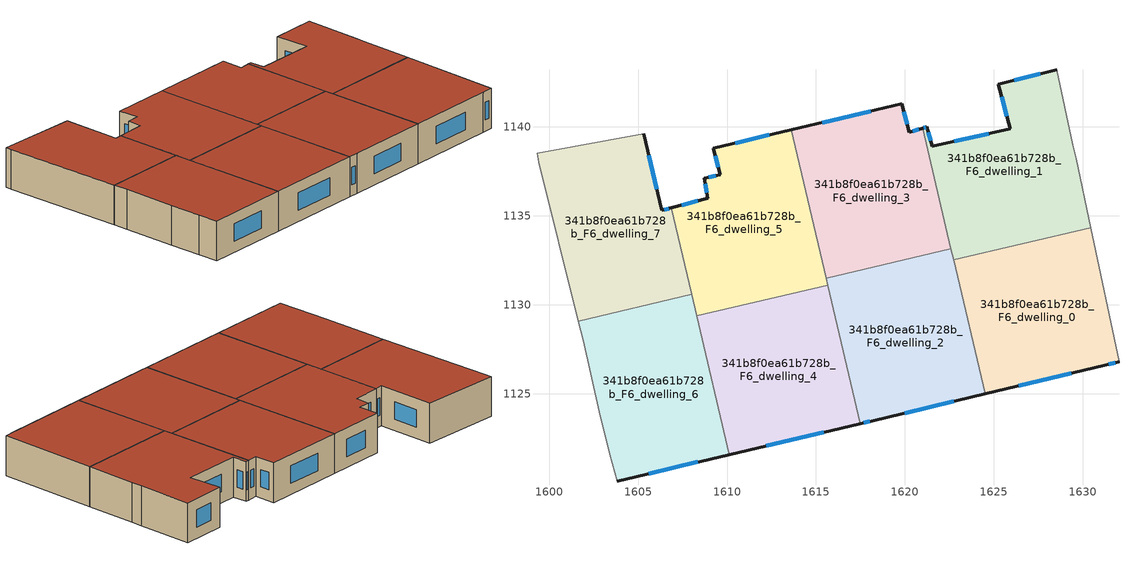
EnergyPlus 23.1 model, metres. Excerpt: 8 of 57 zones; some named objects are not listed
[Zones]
341b8f0ea61b728b_F6_dwelling_0
 floor to 341b8f0ea61b728b_F5_dwelling_0 (EU_floor_Construction): 1630.45,1134.35 1632.04,1126.79 1631.23,1126.59 1624.51,1124.99 1622.74,1132.53 z18
 wall outside (EU_wall_Construction): 1624.51,1124.99 1631.23,1126.59 1632.04,1126.79 z18:21
 wall to 341b8f0ea61b728b_F6_dwelling_1 (EU_wall_Construction): 1630.45,1134.35 1622.74,1132.53 z18:21
 wall adiabatic (EU_wall_Construction): 1632.04,1126.79 1630.45,1134.35 z18:21
 wall to 341b8f0ea61b728b_F6_dwelling_2 (EU_wall_Construction): 1622.74,1132.53 1624.51,1124.99 z18:21
 window (EU_Window_Construction): 1626.4,1125.44 1629.35,1126.15 / 1631.46,1126.65 1631.81,1126.74 z18.84:20.16
 roof outside (EU_roof_Construction): 1631.23,1126.59 1632.04,1126.79 1630.45,1134.35 1622.74,1132.53 1624.51,1124.99 z21
341b8f0ea61b728b_F6_dwelling_1
 floor to 341b8f0ea61b728b_F5_dwelling_1 (EU_floor_Construction): 1628.54,1143.21 1629.44,1139 1629.64,1138.2 1630.45,1134.35 1622.74,1132.53 1620.99,1139.93 1621.23,1140.01 1621.53,1138.91 1625.94,1139.91 1625.23,1142.41 z18
 wall outside (EU_wall_Construction): 1628.54,1143.21 1625.23,1142.41 1625.94,1139.91 1621.53,1138.91 1621.23,1140.01 1620.99,1139.93 z18:21
 wall adiabatic (EU_wall_Construction): 1630.45,1134.35 1629.64,1138.2 1629.44,1139 1628.54,1143.21 z18:21
 wall to 341b8f0ea61b728b_F6_dwelling_3 (EU_wall_Construction): 1620.99,1139.93 1622.59,1133.15 z18:21
 wall to 341b8f0ea61b728b_F6_dwelling_2 (EU_wall_Construction): 1622.59,1133.15 1622.74,1132.53 z18:21
 window (EU_Window_Construction): 1621.16,1139.99 1621.06,1139.95 / 1621.45,1139.21 1621.32,1139.7 / 1624.7,1139.62 1622.77,1139.19 / 1625.43,1141.71 1625.74,1140.61 / 1627.61,1142.98 1626.16,1142.63 z18.84:20.16
 roof outside (EU_roof_Construction): 1630.45,1134.35 1629.64,1138.2 1629.44,1139 1628.54,1143.21 1625.23,1142.41 1625.94,1139.91 1621.53,1138.91 1621.23,1140.01 1620.99,1139.93 1622.74,1132.53 z21
341b8f0ea61b728b_F6_dwelling_2
 floor to 341b8f0ea61b728b_F5_dwelling_2 (EU_floor_Construction): 1622.59,1133.15 1624.51,1124.99 1618.22,1123.5 1617.49,1123.32 1615.57,1131.5 z18
 wall outside (EU_wall_Construction): 1617.49,1123.32 1618.22,1123.5 1624.51,1124.99 z18:21
 wall to 341b8f0ea61b728b_F6_dwelling_3 (EU_wall_Construction): 1622.59,1133.15 1615.57,1131.5 z18:21
 wall to 341b8f0ea61b728b_F6_dwelling_4 (EU_wall_Construction): 1615.66,1131.11 1617.49,1123.32 z18:21
 wall to 341b8f0ea61b728b_F6_dwelling_5 (EU_wall_Construction): 1615.57,1131.5 1615.66,1131.11 z18:21
 window (EU_Window_Construction): 1617.7,1123.37 1618.02,1123.45 / 1619.99,1123.91 1622.75,1124.57 z18.84:20.16
 roof outside (EU_roof_Construction): 1624.51,1124.99 1622.59,1133.15 1615.57,1131.5 1617.49,1123.32 1618.22,1123.5 z21
341b8f0ea61b728b_F6_dwelling_3
 floor to 341b8f0ea61b728b_F5_dwelling_3 (EU_floor_Construction): 1620.99,1139.93 1622.59,1133.15 1615.57,1131.5 1613.6,1139.84 1619.83,1141.31 1620.23,1139.71 z18
 wall outside (EU_wall_Construction): 1620.99,1139.93 1620.23,1139.71 1619.83,1141.31 1613.6,1139.84 z18:21
 wall to 341b8f0ea61b728b_F6_dwelling_5 (EU_wall_Construction): 1613.6,1139.84 1615.57,1131.5 z18:21
 window (EU_Window_Construction): 1618.08,1140.9 1615.35,1140.25 / 1620.12,1140.15 1619.94,1140.86 / 1620.78,1139.87 1620.44,1139.77 z18.84:20.16
 roof outside (EU_roof_Construction): 1622.59,1133.15 1620.99,1139.93 1620.23,1139.71 1619.83,1141.31 1613.6,1139.84 1615.57,1131.5 z21
341b8f0ea61b728b_F6_dwelling_4
 floor to 341b8f0ea61b728b_F5_dwelling_4 (EU_floor_Construction): 1615.66,1131.12 1617.49,1123.32 1610.14,1121.59 1608.3,1129.38 z18
 wall outside (EU_wall_Construction): 1610.14,1121.59 1617.49,1123.32 z18:21
 wall to 341b8f0ea61b728b_F6_dwelling_5 (EU_wall_Construction): 1615.66,1131.12 1608.3,1129.38 z18:21
 wall to 341b8f0ea61b728b_F6_dwelling_6 (EU_wall_Construction): 1608.3,1129.38 1610.14,1121.59 z18:21
 window (EU_Window_Construction): 1612.2,1122.07 1615.43,1122.84 z18.84:20.16
 roof outside (EU_roof_Construction): 1617.49,1123.32 1615.66,1131.12 1608.3,1129.38 1610.14,1121.59 z21
341b8f0ea61b728b_F6_dwelling_5
 floor to 341b8f0ea61b728b_F5_dwelling_5 (EU_floor_Construction): 1613.6,1139.84 1615.66,1131.12 1608.3,1129.38 1606.86,1135.45 1608.92,1136.01 1608.72,1137.11 1609.62,1137.31 1609.22,1138.81 z18
 wall outside (EU_wall_Construction): 1613.6,1139.84 1609.22,1138.81 1609.62,1137.31 1608.72,1137.11 1608.92,1136.01 1606.86,1135.45 z18:21
 wall to 341b8f0ea61b728b_F6_dwelling_7 (EU_wall_Construction): 1606.86,1135.45 1608.01,1130.59 z18:21
 wall to 341b8f0ea61b728b_F6_dwelling_6 (EU_wall_Construction): 1608.01,1130.59 1608.3,1129.38 z18:21
 window (EU_Window_Construction): 1612.37,1139.55 1610.45,1139.1 / 1608.34,1135.85 1607.44,1135.61 / 1608.78,1136.8 1608.87,1136.31 / 1609.37,1137.25 1608.97,1137.16 / 1609.34,1138.39 1609.51,1137.73 z18.84:20.16
 roof outside (EU_roof_Construction): 1615.66,1131.12 1613.6,1139.84 1609.22,1138.81 1609.62,1137.31 1608.72,1137.11 1608.92,1136.01 1606.86,1135.45 1608.3,1129.38 z21
341b8f0ea61b728b_F6_dwelling_6
 floor to 341b8f0ea61b728b_F5_dwelling_6 (EU_floor_Construction): 1608.01,1130.59 1610.14,1121.59 1603.81,1120.1 1603.41,1121.6 1602.81,1124 1601.92,1128 1601.64,1129.09 z18
 wall outside (EU_wall_Construction): 1603.81,1120.1 1610.14,1121.59 z18:21
 wall adiabatic (EU_wall_Construction): 1601.64,1129.09 1601.92,1128 1602.81,1124 1603.41,1121.6 1603.81,1120.1 z18:21
 wall to 341b8f0ea61b728b_F6_dwelling_7 (EU_wall_Construction): 1608.01,1130.59 1601.64,1129.09 z18:21
 window (EU_Window_Construction): 1605.59,1120.51 1608.36,1121.17 z18.84:20.16
 roof outside (EU_roof_Construction): 1610.14,1121.59 1608.01,1130.59 1601.64,1129.09 1601.92,1128 1602.81,1124 1603.41,1121.6 1603.81,1120.1 z21
341b8f0ea61b728b_F6_dwelling_7
 floor to 341b8f0ea61b728b_F5_dwelling_7 (EU_floor_Construction): 1605.32,1139.61 1606.32,1135.31 1606.86,1135.45 1608.01,1130.59 1601.64,1129.09 1599.42,1138.01 1599.32,1138.51 z18
 wall outside (EU_wall_Construction): 1606.86,1135.45 1606.32,1135.31 1605.32,1139.61 z18:21
 wall adiabatic (EU_wall_Construction): 1605.32,1139.61 1599.32,1138.51 1599.42,1138.01 1601.64,1129.09 z18:21
 window (EU_Window_Construction): 1606.04,1136.51 1605.6,1138.41 / 1606.71,1135.41 1606.47,1135.35 z18.84:20.16
 roof outside (EU_roof_Construction): 1608.01,1130.59 1606.86,1135.45 1606.32,1135.31 1605.32,1139.61 1599.32,1138.51 1599.42,1138.01 1601.64,1129.09 z21
[Building]
EU S2 Campaign: North Axis=0; Terrain=City; Solar Distribution=FullExterior
[Site:Location]
Lyon-Bron: Latitude=45.75; Longitude=5; Time Zone=1; Elevation=198
[SizingPeriod:WeatherFileDays]
AnnualSizingPeriod: Begin Month=1; Begin Day of Month=1; End Month=12; End Day of Month=31; Day of Week for Start Day=Monday; Use Weather File Daylight Saving Period=No; Use Weather File Rain and Snow Indicators=No
[MATERIAL]
EU_InternalMass_Material: Roughness=MediumRough; Thickness=0.1; Conductivity=1; Density=1800; Specific Heat=900; Thermal Absorptance=0.9; Solar Absorptance=0.7; Visible Absorptance=0.7
[MATERIAL:NOMASS] Roughness=MediumRough; Thermal Absorptance=0.9; Solar Absorptance=0.7; Visible Absorptance=0.7
Name | Thermal Resistance
EU_wall_NoMass | 0.776494
EU_roof_NoMass | 0.486893
EU_floor_NoMass | 0.421597
[WINDOWMATERIAL:SIMPLEGLAZINGSYSTEM]
EU_Window_SimpleGlazing: UFactor=4.24961; Solar Heat Gain Coefficient=0.83; Visible Transmittance=0.83
[CONSTRUCTION]
EU_wall_Construction: EU_wall_NoMass
EU_roof_Construction: EU_roof_NoMass
EU_floor_Construction: EU_floor_NoMass
EU_Window_Construction: EU_Window_SimpleGlazing
EU_InternalMass_Construction: EU_InternalMass_Material
[ZONE] Type=1; Multiplier=1; Ceiling Height=autocalculate; Floor Area=autocalculate; Part of Total Floor Area=Yes
Name | Volume
341b8f0ea61b728b_F6_dwelling_0 | 181.633
341b8f0ea61b728b_F6_dwelling_1; 341b8f0ea61b728b_F6_dwelling_5; 341b8f0ea61b728b_F6_dwelling_7 | 181.619
341b8f0ea61b728b_F6_dwelling_2 | 181.617
341b8f0ea61b728b_F6_dwelling_3 | 181.616
341b8f0ea61b728b_F6_dwelling_4 | 181.629
341b8f0ea61b728b_F6_dwelling_6 | 181.606
[INTERNALMASS] Construction=EU_InternalMass_Construction
Name | Zone or ZoneList | Surface Area
341b8f0ea61b728b_F6_dwelling_0_EU_InternalMass | 341b8f0ea61b728b_F6_dwelling_0 | 60.5428
341b8f0ea61b728b_F6_dwelling_1_EU_InternalMass | 341b8f0ea61b728b_F6_dwelling_1 | 60.5404
341b8f0ea61b728b_F6_dwelling_2_EU_InternalMass | 341b8f0ea61b728b_F6_dwelling_2 | 60.5387
341b8f0ea61b728b_F6_dwelling_3_EU_InternalMass | 341b8f0ea61b728b_F6_dwelling_3 | 60.5369
341b8f0ea61b728b_F6_dwelling_4_EU_InternalMass | 341b8f0ea61b728b_F6_dwelling_4 | 60.5429
341b8f0ea61b728b_F6_dwelling_5_EU_InternalMass | 341b8f0ea61b728b_F6_dwelling_5 | 60.5401
341b8f0ea61b728b_F6_dwelling_6_EU_InternalMass | 341b8f0ea61b728b_F6_dwelling_6 | 60.5357
341b8f0ea61b728b_F6_dwelling_7_EU_InternalMass | 341b8f0ea61b728b_F6_dwelling_7 | 60.5386
[OTHEREQUIPMENT] Fuel Type=Electricity; Design Level Calculation Method=Watts/Area; Power per Zone Floor Area=1; Fraction Latent=0; Fraction Radiant=0; Fraction Lost=0; Carbon Dioxide Generation Rate=0; EndUse Subcategory=EU_Step8_InternalGains
Name | Zone or ZoneList or Space or SpaceList | Schedule
EU_Step8_InternalGain_341b8f0ea61b728b_F6_dwelling_0_f000 | 341b8f0ea61b728b_F6_dwelling_0 | EU_Step8_GainSchedule_341b8f0ea61b728b_F6_dwelling_0_f000
EU_Step8_InternalGain_341b8f0ea61b728b_F6_dwelling_1_f000 | 341b8f0ea61b728b_F6_dwelling_1 | EU_Step8_GainSchedule_341b8f0ea61b728b_F6_dwelling_1_f000
EU_Step8_InternalGain_341b8f0ea61b728b_F6_dwelling_2_f000 | 341b8f0ea61b728b_F6_dwelling_2 | EU_Step8_GainSchedule_341b8f0ea61b728b_F6_dwelling_2_f000
EU_Step8_InternalGain_341b8f0ea61b728b_F6_dwelling_3_f000 | 341b8f0ea61b728b_F6_dwelling_3 | EU_Step8_GainSchedule_341b8f0ea61b728b_F6_dwelling_3_f000
EU_Step8_InternalGain_341b8f0ea61b728b_F6_dwelling_4_f000 | 341b8f0ea61b728b_F6_dwelling_4 | EU_Step8_GainSchedule_341b8f0ea61b728b_F6_dwelling_4_f000
EU_Step8_InternalGain_341b8f0ea61b728b_F6_dwelling_5_f000 | 341b8f0ea61b728b_F6_dwelling_5 | EU_Step8_GainSchedule_341b8f0ea61b728b_F6_dwelling_5_f000
EU_Step8_InternalGain_341b8f0ea61b728b_F6_dwelling_6_f000 | 341b8f0ea61b728b_F6_dwelling_6 | EU_Step8_GainSchedule_341b8f0ea61b728b_F6_dwelling_6_f000
EU_Step8_InternalGain_341b8f0ea61b728b_F6_dwelling_7_f000 | 341b8f0ea61b728b_F6_dwelling_7 | EU_Step8_GainSchedule_341b8f0ea61b728b_F6_dwelling_7_f000
[ZONEVENTILATION:DESIGNFLOWRATE] Schedule=EU_AlwaysOn; Design Flow Rate Calculation Method=AirChanges/Hour; Air Changes per Hour=0.693814; Ventilation Type=Natural; Fan Pressure Rise=0; Fan Total Efficiency=1; Constant Term Coefficient=1; Temperature Term Coefficient=0; Velocity Term Coefficient=0; Velocity Squared Term Coefficient=0; Minimum Indoor Temperature=-100; Maximum Indoor Temperature=100; Delta Temperature=-100; Minimum Outdoor Temperature=-100; Maximum Outdoor Temperature=100; Maximum Wind Speed=40
Name | Zone or ZoneList or Space or SpaceList
EU_ConstantAir_341b8f0ea61b728b_F6_dwelling_0 | 341b8f0ea61b728b_F6_dwelling_0
EU_ConstantAir_341b8f0ea61b728b_F6_dwelling_1 | 341b8f0ea61b728b_F6_dwelling_1
EU_ConstantAir_341b8f0ea61b728b_F6_dwelling_2 | 341b8f0ea61b728b_F6_dwelling_2
EU_ConstantAir_341b8f0ea61b728b_F6_dwelling_3 | 341b8f0ea61b728b_F6_dwelling_3
EU_ConstantAir_341b8f0ea61b728b_F6_dwelling_4 | 341b8f0ea61b728b_F6_dwelling_4
EU_ConstantAir_341b8f0ea61b728b_F6_dwelling_5 | 341b8f0ea61b728b_F6_dwelling_5
EU_ConstantAir_341b8f0ea61b728b_F6_dwelling_6 | 341b8f0ea61b728b_F6_dwelling_6
EU_ConstantAir_341b8f0ea61b728b_F6_dwelling_7 | 341b8f0ea61b728b_F6_dwelling_7
[HVACTEMPLATE:ZONE:IDEALLOADSAIRSYSTEM] System Availability Schedule=EU_AlwaysOn; Maximum Heating Supply Air Temperature=50; Minimum Cooling Supply Air Temperature=13; Maximum Heating Supply Air Humidity Ratio=0.0156; Minimum Cooling Supply Air Humidity Ratio=0.0077; Heating Limit=NoLimit; Cooling Limit=NoLimit; Heating Availability Schedule=EU_AlwaysOn; Cooling Availability Schedule=EU_CoolingOff; Dehumidification Control Type=ConstantSensibleHeatRatio; Cooling Sensible Heat Ratio=0.7; Dehumidification Setpoint=60; Humidification Control Type=None; Humidification Setpoint=30; Outdoor Air Method=None; Outdoor Air Flow Rate per Person=0.00944; Outdoor Air Flow Rate per Zone Floor Area=0; Outdoor Air Flow Rate per Zone=0; Demand Controlled Ventilation Type=None; Outdoor Air Economizer Type=NoEconomizer; Heat Recovery Type=None; Sensible Heat Recovery Effectiveness=0.7; Latent Heat Recovery Effectiveness=0.65
Name | Template Thermostat
341b8f0ea61b728b_F6_dwelling_0 | EU_HeatOnly_341b8f0ea61b728b_F6_dwelling_0
341b8f0ea61b728b_F6_dwelling_1 | EU_HeatOnly_341b8f0ea61b728b_F6_dwelling_1
341b8f0ea61b728b_F6_dwelling_2 | EU_HeatOnly_341b8f0ea61b728b_F6_dwelling_2
341b8f0ea61b728b_F6_dwelling_3 | EU_HeatOnly_341b8f0ea61b728b_F6_dwelling_3
341b8f0ea61b728b_F6_dwelling_4 | EU_HeatOnly_341b8f0ea61b728b_F6_dwelling_4
341b8f0ea61b728b_F6_dwelling_5 | EU_HeatOnly_341b8f0ea61b728b_F6_dwelling_5
341b8f0ea61b728b_F6_dwelling_6 | EU_HeatOnly_341b8f0ea61b728b_F6_dwelling_6
341b8f0ea61b728b_F6_dwelling_7 | EU_HeatOnly_341b8f0ea61b728b_F6_dwelling_7
[SIZING:ZONE] Zone Cooling Design Supply Air Temperature Input Method=SupplyAirTemperature; Zone Cooling Design Supply Air Temperature=13; Zone Heating Design Supply Air Temperature Input Method=SupplyAirTemperature; Zone Heating Design Supply Air Temperature=50; Zone Cooling Design Supply Air Humidity Ratio=0.008; Zone Heating Design Supply Air Humidity Ratio=0.008; Cooling Design Air Flow Method=DesignDay; Cooling Design Air Flow Rate=0; Cooling Minimum Air Flow per Zone Floor Area=0.000762; Cooling Minimum Air Flow=0; Cooling Minimum Air Flow Fraction=0.2; Heating Design Air Flow Method=DesignDay; Heating Design Air Flow Rate=0; Heating Maximum Air Flow per Zone Floor Area=0.002032; Heating Maximum Air Flow=0.141576; Heating Maximum Air Flow Fraction=0.3; Account for Dedicated Outdoor Air System=No; Dedicated Outdoor Air System Control Strategy=NeutralSupplyAir; Dedicated Outdoor Air Low Setpoint Temperature for Design=autosize; Dedicated Outdoor Air High Setpoint Temperature for Design=autosize; Zone Load Sizing Method=Sensible Load Only No Latent Load; Zone Latent Cooling Design Supply Air Humidity Ratio Input Method=HumidityRatioDifference; Zone Cooling Design Supply Air Humidity Ratio Difference=0.005; Zone Latent Heating Design Supply Air Humidity Ratio Input Method=HumidityRatioDifference; Zone Humidification Design Supply Air Humidity Ratio Difference=0.005
341b8f0ea61b728b_F6_dwelling_0; 341b8f0ea61b728b_F6_dwelling_1; 341b8f0ea61b728b_F6_dwelling_2; 341b8f0ea61b728b_F6_dwelling_3; 341b8f0ea61b728b_F6_dwelling_4; 341b8f0ea61b728b_F6_dwelling_5; 341b8f0ea61b728b_F6_dwelling_6; 341b8f0ea61b728b_F6_dwelling_7
[SCHEDULE:CONSTANT]
Name | Hourly Value
EU_AlwaysOn | 1
EU_CoolingOff | 0
[SCHEDULE:FILE] Column Number=1; Rows to Skip at Top=0; Number of Hours of Data=8760; Column Separator=Comma; Interpolate to Timestep=No; Minutes per Item=60; Adjust Schedule for Daylight Savings=Yes
Name | File
EU_Step8_GainSchedule_341b8f0ea61b728b_F6_dwelling_0_f000 | ../../schedules/341b8f0ea61b728b/341b8f0ea61b728b_F6_dwelling_0_f000_gain.csv
EU_Step8_GainSchedule_341b8f0ea61b728b_F6_dwelling_1_f000 | ../../schedules/341b8f0ea61b728b/341b8f0ea61b728b_F6_dwelling_1_f000_gain.csv
EU_Step8_GainSchedule_341b8f0ea61b728b_F6_dwelling_2_f000 | ../../schedules/341b8f0ea61b728b/341b8f0ea61b728b_F6_dwelling_2_f000_gain.csv
EU_Step8_GainSchedule_341b8f0ea61b728b_F6_dwelling_3_f000 | ../../schedules/341b8f0ea61b728b/341b8f0ea61b728b_F6_dwelling_3_f000_gain.csv
EU_Step8_GainSchedule_341b8f0ea61b728b_F6_dwelling_4_f000 | ../../schedules/341b8f0ea61b728b/341b8f0ea61b728b_F6_dwelling_4_f000_gain.csv
EU_Step8_GainSchedule_341b8f0ea61b728b_F6_dwelling_5_f000 | ../../schedules/341b8f0ea61b728b/341b8f0ea61b728b_F6_dwelling_5_f000_gain.csv
EU_Step8_GainSchedule_341b8f0ea61b728b_F6_dwelling_6_f000 | ../../schedules/341b8f0ea61b728b/341b8f0ea61b728b_F6_dwelling_6_f000_gain.csv
EU_Step8_GainSchedule_341b8f0ea61b728b_F6_dwelling_7_f000 | ../../schedules/341b8f0ea61b728b/341b8f0ea61b728b_F6_dwelling_7_f000_gain.csv
